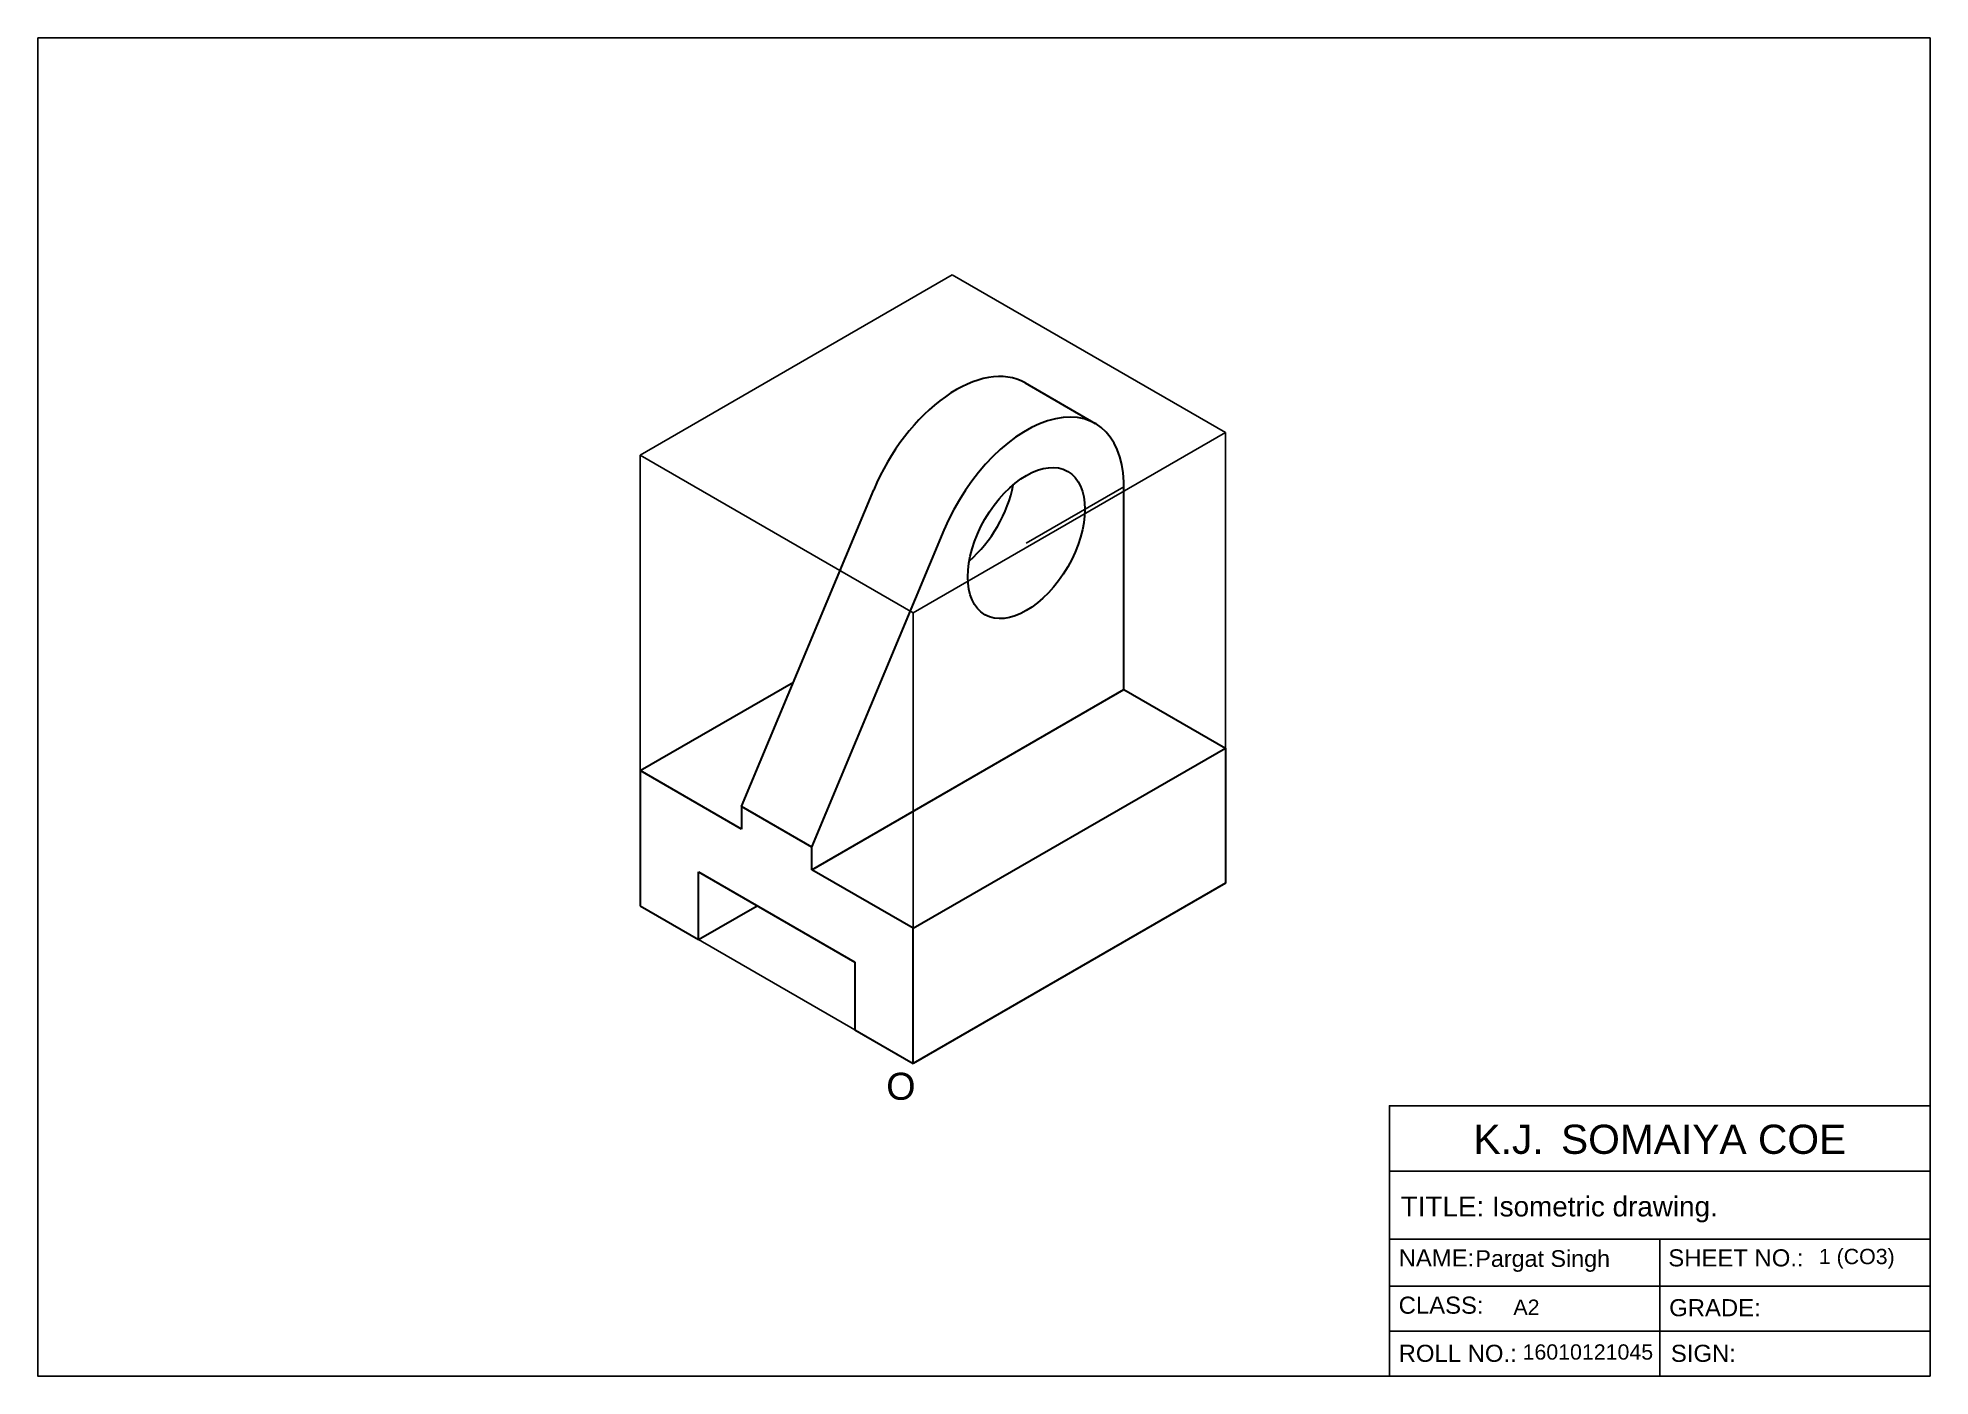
# Model space of a CAD drawing. Header units: millimetres. Extents: x -194 to 226, y -69 to 228.
import ezdxf

# ---------------------------------------------------------------- set-up
doc = ezdxf.new("R2010")
doc.units = ezdxf.units.MM
doc.styles.get("Standard").update_dxf_attribs({"font": 'Arial.ttf'})

msp = doc.modelspace()

# ---------------------------------------------------------------- linework, layer by layer
at = {"color": 4, "lineweight": 25}
for p, q in [((-60.62, 135), (8.66, 175)), ((8.66, 175), (69.28, 140)), ((69.28, 140), (0, 100)), ((69.28, 40), (69.28, 140)), ((-60.62, 35), (-60.62, 135)), ((-60.62, 135), (0, 100)), ((0, 100), (0, 0)), ((0, 0), (69.28, 40)), ((0, 0), (-60.62, 35))]:
    msp.add_line(p, q, dxfattribs=at)
at = {"lineweight": 30}
for p, q in [((24.84, 151.02), (40.42, 142.02)), ((-38.11, 57), (-8.75, 127.34)), ((46.77, 83), (46.77, 128)), ((-22.52, 48), (6.84, 118.34)), ((-60.62, 65), (-26.56, 84.66)), ((-22.52, 43), (46.77, 83)), ((46.77, 83), (69.28, 70)), ((0, 30), (69.28, 70)), ((69.28, 70), (69.28, 40)), ((-38.11, 52), (-60.62, 65)), ((-60.62, 65), (-60.62, 35)), ((-22.52, 48), (-38.11, 57)), ((-38.11, 57), (-38.11, 52)), ((-22.52, 43), (-22.52, 48)), ((-47.63, 27.5), (-47.63, 42.5)), ((-47.63, 42.5), (-12.99, 22.5)), ((0, 30), (-22.52, 43)), ((69.28, 40), (0, 0)), ((-60.62, 35), (-47.63, 27.5)), ((-47.63, 27.5), (-34.64, 35)), ((0, 0), (0, 30)), ((-12.99, 22.5), (-12.99, 7.5)), ((-12.99, 7.5), (0, 0))]:
    msp.add_line(p, q, dxfattribs=at)
at = {"color": 2, "lineweight": 25}
msp.add_line((46.77, 128), (25.11, 115.5), dxfattribs=at)
for p, q in [((225.71, -23.91), (105.71, -23.91)), ((225.71, -38.96), (225.71, -23.91)), ((105.71, -49.39), (105.71, -38.96)), ((105.71, -38.96), (225.71, -38.96)), ((165.71, -69.39), (165.71, -38.96)), ((225.71, -49.39), (105.71, -49.39)), ((225.71, -59.39), (225.71, -49.39)), ((105.71, -69.39), (105.71, -59.39)), ((105.71, -59.39), (225.71, -59.39))]:
    msp.add_line(p, q)
for points in [[(-194.29, 227.61), (225.71, 227.61), (225.71, -69.39), (-194.29, -69.39)], [(225.71, -69.39), (105.71, -69.39), (105.71, -9.39), (225.71, -9.39)]]:
    msp.add_lwpolyline(points, close=True)
at = {"lineweight": 30}
for centre, major_axis, start_param, end_param in [((9.53, 124.5), (-15.31, -26.52), 3.141593, 4.932222), ((25.11, 115.5), (-15.31, -26.52), 2.316184, 4.932222), ((9.53, 124.5), (-9.19, -15.91), 1.013198, 2.128395)]:
    msp.add_ellipse(centre, major_axis=major_axis, ratio=0.57735, start_param=start_param, end_param=end_param, dxfattribs=at)
msp.add_ellipse((25.11, 115.5), major_axis=(-9.19, -15.91), ratio=0.57735, dxfattribs=at)

# ---------------------------------------------------------------- texts
at = {"lineweight": 30, "insert": (-5.99, -2.05), "char_height": 6, "attachment_point": 1}
msp.add_mtext_dynamic_manual_height_columns('O', width=12.8771, gutter_width=12.5, heights=[0], dxfattribs=at)
at = {"attachment_point": 1}
for s, width, gutter_width, insert, char_height in [('\\pxi-3,l4,t4;K.J.^ISOMAIYA COE', 310.7555, 32.37, (117.88, -13.58), 6.4741), ('TITLE: Isometric drawing.', 212.2953, 22.11, (108.2, -29.52), 4.4228), ('NAME: ', 91.021, 18.96, (107.75, -41.24), 3.793), ('Pargat Singh', 62.772, 21.24, (124.78, -41.44), 3.7), ('SHEET NO.: ', 91.021, 18.96, (167.6, -41.24), 3.7925), ('1 (CO3)', 50.121, 16.96, (201, -41.14), 3.391), ('CLASS: ', 91.021, 18.96, (107.75, -51.74), 3.793), ('A2', 50.121, 16.96, (133.22, -52.39), 3.391), ('GRADE: ', 91.021, 18.96, (167.79, -52.3), 3.793), ('ROLL NO.: ', 91.021, 18.96, (107.75, -62.42), 3.793), ('16010121045', 50.121, 16.96, (135.25, -62.33), 3.3911), ('SIGN: ', 91.021, 18.96, (168.17, -62.42), 3.793)]:
    msp.add_mtext_dynamic_manual_height_columns(s, width=width, gutter_width=gutter_width, heights=[0], dxfattribs=dict(at, insert=insert, char_height=char_height))

doc.saveas('drawing.dxf')
